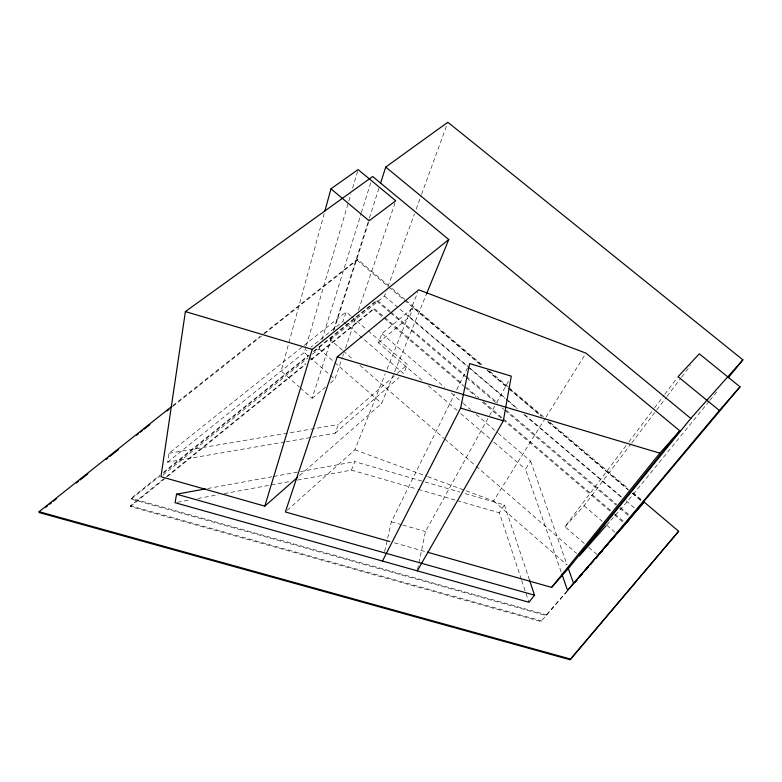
<?xml version="1.0" encoding="UTF-8"?>
<svg xmlns="http://www.w3.org/2000/svg" width="782" height="782" viewBox="0 0 782 782"><rect width="100%" height="100%" fill="white"/><g stroke="black" fill="none" stroke-linecap="round" stroke-linejoin="round"><path stroke-width="0.59" stroke-dasharray="3.91 2.93" d="M567.214 591.251L540.9 621.514L130.369 506.599L130.457 505.768L165.52 477.352M567.165 591.045L545.924 615.493L131.2 499.121L131.288 498.281L159.743 475.329M284.883 441.928L167.612 462.152L168.971 453.286L303.279 346.103M417.52 569.658L425.476 531.525L488.965 416.571M384.617 551.535L391.381 521.799L454.528 394.128M324.217 213.506L281.178 371L299.389 387.07M305.958 346.661L304.247 352.487L308.753 356.426M306.309 345.488L348.489 202.186M348.831 201.023L350.893 194.034M352.604 188.208L358.097 169.567M312.477 354.275L319.105 348.919L320.19 345.419M321.998 339.593L361.069 213.779M361.431 212.616L370.834 182.323M342.399 350.189L330.405 339.789L331.148 337.462M333.376 330.512L369.026 219.224M369.397 218.07L379.417 186.771M300.298 387.882L312.135 398.321L331.871 336.817M334.1 329.857L369.104 220.768M264.453 333.679L357.081 260.162L357.384 259.194L388.116 285.215M350.717 315.83L346.143 311.901L343.044 321.343L310.806 347.218M330.346 383.102L334.892 379.29L342.36 357.413M342.751 356.26L343.533 353.953M345.497 348.195L356.494 315.957M358.459 310.2L395.369 201.952M311.197 359.945L373.679 309.261L374.011 308.352L462.964 384.314M314.081 351.509L376.631 301.031L376.953 300.112L389.964 311.197M330.405 339.789L384.519 296.065L385.77 292.634M387.852 286.916L414.519 213.73M416.18 209.165L421.175 195.441M421.596 194.298L447.431 123.4M312.409 437.187L335.146 433.267L338.332 424.528L396.376 374.158M421.909 380.208L378.468 342.848L381.948 333.621L413.287 307.551L482.015 365.771M287.16 510.333L354.881 449.777L385.223 373.786M387.041 369.241L417.832 292.116M378.468 342.848L409.553 316.857L413.287 307.551M297.453 480.08L351.441 470.09L354.862 461.654L423.785 481.604M299.496 475.642L381.655 403.424L426.561 293.788M368.097 330.766L407.422 364.568L403.639 373.561L343.963 322.135M456.688 389.768L467.489 367.941M489.552 415.516L496.013 403.805M496.599 402.74L509.532 379.329M427.646 476.629L493.589 500.959L545.279 418.262M545.924 417.236L584.692 355.214M561.134 571.896L525.426 469.229L530.626 461.116L498.31 433.394M521.359 579.325L499.346 512.797L504.4 504.947L464.674 493.442M584.232 543.422L564.936 526.745L628.112 442.944M628.845 441.967L653.82 408.83M654.554 407.862L664.104 395.193M664.837 394.216L677.329 377.647M564.936 526.745L584.066 505.739L631.045 443.805M631.778 442.837L656 410.902M656.733 409.934L666.274 397.354M667.007 396.386L680.956 377.999M681.689 377.032L690.496 365.419M709.108 401.283L626.939 502.054L610.84 520.294M709.88 400.345L718.326 389.983M540.9 621.514L541.447 620.849L130.457 505.768M545.924 615.493L546.491 614.818L131.288 498.281M606.822 524.849L610.038 521.203M335.146 433.267L399.074 377.54M397.295 373.356L407.422 364.568M312.135 398.321L325.791 386.904M166.468 476.58L305.772 363.669M310.513 359.828L374.011 308.352M130.369 506.599L166.341 477.421M167.289 476.649L305.518 364.549M162.851 475.173L307.746 358.097M163.536 472.26L308.665 355.204M313.406 351.372L376.953 300.112M131.2 499.121L159.626 476.179M163.418 473.12L309.349 355.341M167.612 462.152L307.013 350.268M304.227 345.351L346.143 311.901M172.91 405.545L259.888 336.543M263.72 333.503L357.384 259.194M172.793 406.445L263.505 334.442M177.494 502.259L190.691 499.825M197.885 498.496L218.276 494.723M224.278 493.608L290.259 481.409M207.68 488.506L272.302 476.717M273.495 476.492L354.862 461.654M286.075 441.722L311.207 437.392M168.971 453.286L338.332 424.528M394.451 542.855L426.122 551.828M391.381 521.799L401.606 524.722M402.74 525.045L425.476 531.525M424.958 481.947L460.002 492.093M351.441 470.09L417.177 489.073M418.35 489.415L455.906 500.255M457.089 500.597L499.346 512.797M354.881 449.777L426.513 476.209M391.841 288.372L404.871 299.418M405.809 300.2L484.019 366.445M489.61 371.176L508.232 386.953M509.16 387.745L544.546 417.715M550.137 422.446L628.357 488.691M633.009 492.631L642.325 500.519M487.587 370.492L508.945 388.586M509.874 389.368L541.447 416.122M547.947 421.625L628.748 490.07M632.462 493.217L642.677 501.878M357.081 260.162L387.764 286.163M388.703 286.945L403.58 299.555M404.509 300.347L481.712 365.741M487.294 370.473L507.753 387.804M508.681 388.595L541.232 416.171M547.742 421.693L627.731 489.454M632.384 493.393L641.69 501.272M409.553 316.857L469.024 367.384M469.953 368.175L507.127 399.749M508.056 400.54L517.342 408.439M524.781 414.753L622.345 497.645M626.069 500.803L636.284 509.483M384.519 296.065L467.186 366.308M468.115 367.09L505.26 398.664M506.189 399.455L517.342 408.918M523.842 414.45L621.367 497.313M390.892 311.989L465.241 375.301M466.17 376.093L497.763 403.013M506.13 410.13L616.705 504.322M620.429 507.489L629.715 515.406M376.631 301.031L389.622 312.106M390.55 312.898L465.74 376.953M466.668 377.745L496.365 403.053M501.936 407.803L503.794 409.377M504.722 410.169L616.108 505.074M619.823 508.232L629.099 516.14M466.668 387.481L478.711 397.764M483.344 401.723L502.806 418.341M503.735 419.132L611.221 510.91M614.926 514.077L624.192 521.995M373.679 309.261L382.975 317.199M383.903 317.991L463.794 386.23M464.723 387.022L475.876 396.542M482.377 402.104L501.888 418.761M502.816 419.553L610.576 511.604M614.29 514.771L623.586 522.708M584.066 505.739L602.238 521.32M606.773 525.211L616.773 533.774M381.948 333.621L444.743 387.471M451.214 393.014L462.289 402.515M463.218 403.307L470.608 409.641M476.14 414.392L497.381 432.602M351.626 316.622L367.178 329.984M428.38 385.77L457.03 410.413M460.725 413.59L490.304 439.025M493.999 442.201L525.426 469.229M588.826 547.4L598.015 555.337M343.327 350.991L353.474 359.788M359.925 365.389L443.863 438.223M444.792 439.015L475.231 465.427M476.15 466.228L576.686 553.461M319.105 348.919L333.826 361.743M334.745 362.545L381.655 403.424M493.589 500.959L566.774 564.731M309.652 357.218L329.486 374.558M330.385 375.35L334.892 379.29M530.626 461.116L567.038 564.799M504.4 504.947L529.512 580.146M521.741 580.479L528.945 602.267"/><path stroke-width="1.17" d="M426.561 293.788L448.78 239.536L372.643 176.507L185.402 311.568L160.955 476.707L264.805 506.13L297.668 477.245M205.295 488.945L176.576 494.185L175.09 502.709L528.945 602.267L534.536 595.18L529.512 580.146M417.275 570.85L503.334 420.824L511.301 376.132L469.65 363.581L460.598 408.116L382.457 561.056M324.853 211.16L330.962 188.833L358.097 169.567L395.77 200.798L369.104 220.768L330.962 188.833M264.805 506.13L312.233 349.417L448.78 239.536M380.531 183.291L385.731 167.065L447.842 122.256L742.9 359.847L728.306 377.745M427.295 552.16L551.642 587.39L569.521 567.126L679.763 430.794L585.982 353.141L418.741 289.848L337.267 356.895L285.352 511.946L389.759 541.525M551.642 587.39L659.852 453.159L679.763 430.794M742.9 359.847L690.78 418.419L579.462 555.865L606.021 525.768M567.546 590.361L643.606 502.66L567.546 590.361L561.935 574.203M598.015 555.337L719.381 410.482L740.036 386.826L699.313 353.806L678.062 376.68L719.381 410.482M616.773 533.774L740.036 386.826M171.962 406.298L39.1 511.702L39.12 512.562L570.078 659.744L678.639 531.271L643.254 501.311M570.078 659.744L678.639 531.271M569.765 588.084L571.359 586.256M574.535 582.6L576.921 579.853M579.306 577.116L582.482 573.46M584.868 570.723L588.044 567.067M590.224 564.526L592.609 561.789M595.796 558.133L598.181 555.386M600.566 552.649L603.147 549.707M605.336 547.156L607.907 544.223M610.107 541.672L615.669 535.269M617.448 533.256L619.041 531.428M621.426 528.691L623.801 525.954M626.988 522.298L629.373 519.551M574.966 582.307L576.784 580.244M579.755 576.803L582.375 573.822M585.347 570.381L587.956 567.4M590.342 564.653L592.736 561.896M595.933 558.231L598.113 555.689M600.508 552.942L602.101 551.105M45.806 507.254L47.712 505.739M49.618 504.224L51.534 502.709M53.44 501.194L56.304 498.916M76.353 483.002L78.268 481.487M80.175 479.972L87.809 473.902M105.951 459.503L107.867 457.988M109.773 456.473L118.365 449.65M136.508 435.251L138.424 433.736M140.33 432.211L142.236 430.696M144.152 429.181L149.88 424.636M167.065 410.99L168.971 409.475M39.1 511.702L570.684 659.099M176.576 494.185L534.536 595.18M460.598 408.116L503.334 420.824M185.402 311.568L312.233 349.417M337.267 356.895L659.852 453.159M385.731 167.065L690.78 418.419M568.25 568.26L573.509 583.235"/></g></svg>
